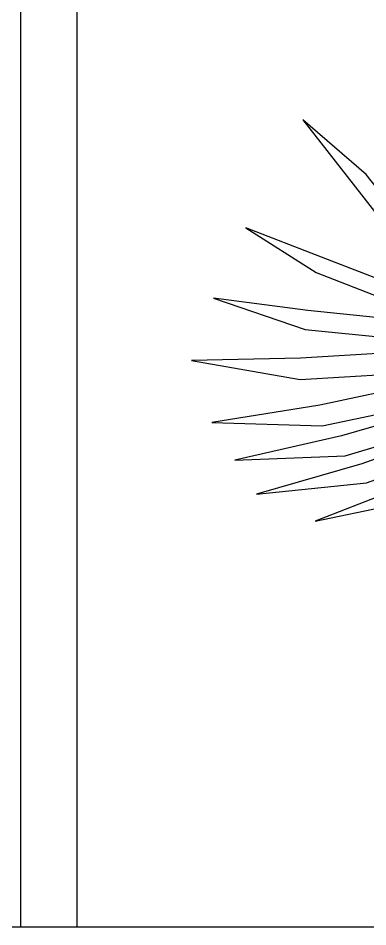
# Model space of a CAD drawing. Header units: metres. Extents: x 251860 to 269438, y 1966787 to 1972367.
# Drawn here: x 268556.1 to 268626.4, y 1969338.9 to 1969522 of the extents above; entities that cross this region are included whole.
import ezdxf

# ---------------------------------------------------------------- set-up
doc = ezdxf.new("R2010")
doc.units = ezdxf.units.M
doc.header["$MEASUREMENT"] = 0
doc.layers.get('0').update_dxf_attribs({"linetype": 'CONTINUOUS', "lineweight": 100})
doc.layers.add('PDF3_PDF_INDEX', color=1, linetype='CONTINUOUS')
doc.layers.add('zelen', color=74, linetype='CONTINUOUS')

# ---------------------------------------------------------------- blocks, each defined once
blk = doc.blocks.new('z_49')
at = {"color": 67, "ltscale": 2, "true_color": 0x727430}
for p, q in [((1.172, 9.513), (0.725, 7.886)), ((1.047, 7.787), (1.172, 9.513)), ((-1.315, 9.121), (-1.19, 7.407)), ((-0.868, 7.506), (-1.315, 9.121)), ((-2.878, 8.782), (-2.262, 6.884)), ((-1.918, 7.073), (-2.878, 8.782)), ((-4.174, 8.377), (-3.151, 6.348)), ((-2.796, 6.61), (-4.174, 8.377)), ((0.725, 7.886), (0.325, 6.419)), ((0.647, 6.32), (1.047, 7.787)), ((-0.467, 6.063), (-0.868, 7.506)), ((-1.19, 7.407), (-0.79, 5.963)), ((-4.952, 7.274), (-3.648, 5.412)), ((-3.337, 5.709), (-4.952, 7.274)), ((-0.997, 5.529), (-1.918, 7.073)), ((-2.262, 6.884), (-1.34, 5.343)), ((-1.442, 5.002), (-2.796, 6.61)), ((-5.288, 6.435), (-3.859, 4.668)), ((-3.573, 4.974), (-5.288, 6.435)), ((-3.151, 6.348), (-1.798, 4.745)), ((-5.584, 5.653), (-4.043, 3.978)), ((-3.784, 4.29), (-5.584, 5.653)), ((-2.37, 4.862), (-3.337, 5.709)), ((-3.648, 5.412), (-2.035, 4.005)), ((-2.712, 4.326), (-3.573, 4.974)), ((-3.859, 4.668), (-3.131, 4.123)), ((-5.307, 4.352), (-3.798, 3.02)), ((-3.623, 3.303), (-5.307, 4.352)), ((-2.885, 3.705), (-3.784, 4.29)), ((-4.043, 3.978), (-2.446, 2.945))]:
    blk.add_line(p, q, dxfattribs=at)

msp = doc.modelspace()

# ---------------------------------------------------------------- linework, layer by layer
at = {"layer": 'PDF3_PDF_INDEX', "color": 7, "lineweight": 25}
for p, q in [((268556.50295, 1970876.69763), (268556.50295, 1969338.87587)), ((268567.89038, 1970876.69763), (268567.89038, 1969338.87587)), ((266154.75271, 1969338.87587), (269023.60717, 1969338.87587))]:
    msp.add_line(p, q, dxfattribs=at)

# ---------------------------------------------------------------- block references
at = {"layer": 'zelen', "xscale": 9.774090886354331, "yscale": 9.774090886354331, "zscale": 9.774090886354331, "rotation": 53.2393822476666}
msp.add_blockref('z_49', (268680.98898, 1969436.7272), dxfattribs=at)

doc.saveas('drawing.dxf')
